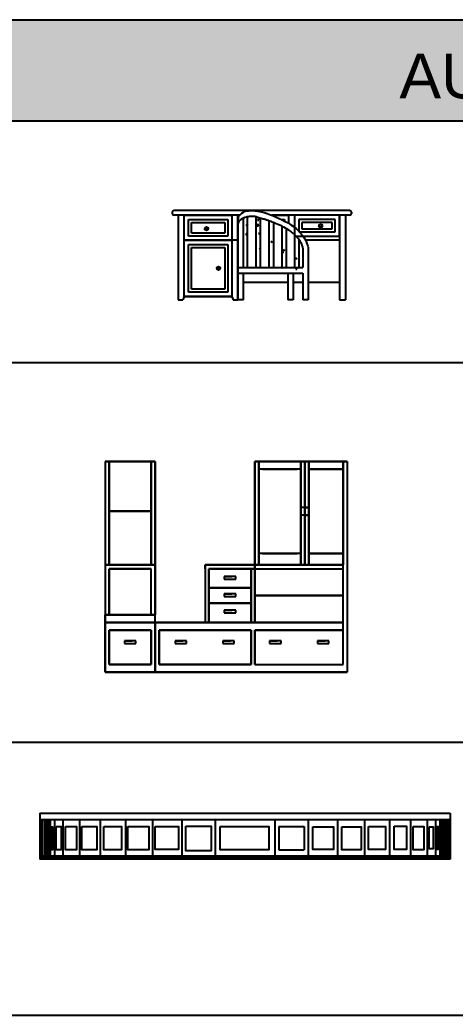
# Model space of a CAD drawing. Header units: millimetres. Extents: x 51491 to 87084, y 5379 to 33460.
# Drawn here: x 62051 to 67153, y 21779 to 33460 of the extents above; entities that cross this region are included whole.
import ezdxf

# ---------------------------------------------------------------- set-up
doc = ezdxf.new("R2010")
doc.units = ezdxf.units.MM
doc.layers.add('www.cad-blocks.net', color=7, linetype='Continuous')
doc.styles.get("Standard").update_dxf_attribs({"font": 'arial.ttf'})

# ---------------------------------------------------------------- blocks, each defined once
blk = doc.blocks.new('A$C61683A10')
for p, q in [((0, 2058), (0, 2030)), ((4158, 2100), (42, 2100)), ((1581, 1988), (42, 1988)), ((140, 1988), (140, 0)), ((280, 1988), (1400, 1988)), ((280, 1400), (280, 1988)), ((378, 1890), (1302, 1890)), ((378, 1498), (378, 1890)), ((1302, 1890), (1302, 1498)), ((1400, 1988), (1400, 84)), ((1400, 1988), (1400, 1400)), ((1400, 1918), (1400, 1498)), ((1540, 1988), (1540, 0)), ((1540, 1498), (1540, 1988)), ((1540, 1988), (1581, 1988)), ((1540, 1778), (1540, 1896)), ((1656, 1904), (1679, 1931)), ((1656, 1903), (1685, 1901)), ((1668, 759), (1668, 1920)), ((1685, 1901), (1679, 1931)), ((1758, 1959), (1758, 759)), ((1958, 1950), (1958, 759)), ((2002, 1873), (2025, 1901)), ((2002, 1873), (2031, 1871)), ((2031, 1871), (2025, 1901)), ((2065, 1926), (2065, 759)), ((2336, 1988), (2730, 1988)), ((4158, 1988), (2336, 1988)), ((2562, 1890), (2632, 1890)), ((2632, 1890), (2632, 1854)), ((2730, 1988), (2730, 1798)), ((2730, 1918), (2730, 1798)), ((3920, 1988), (2870, 1988)), ((2870, 1988), (2870, 1498)), ((2870, 1918), (2870, 1498)), ((3822, 1890), (2968, 1890)), ((2968, 1890), (2968, 1596)), ((3822, 1596), (3822, 1890)), ((3920, 1988), (3920, 0)), ((3920, 1498), (3920, 1988)), ((4060, 1988), (4060, 0)), ((4200, 2030), (4200, 2058)), ((4200, 2058), (4200, 2030)), ((280, 1498), (280, 1848)), ((448, 1820), (1232, 1820)), ((448, 1568), (448, 1820)), ((1232, 1820), (1232, 1568)), ((1400, 1848), (1400, 1498)), ((1540, 0), (1540, 1771)), ((1735, 1754), (1764, 1765)), ((1735, 1754), (1759, 1738)), ((1759, 1738), (1769, 1767)), ((1979, 1743), (2016, 1783)), ((1979, 1743), (2022, 1737)), ((2022, 1737), (2016, 1783)), ((2266, 1864), (2266, 759)), ((2374, 1824), (2374, 759)), ((2568, 1736), (2568, 759)), ((2675, 1676), (2675, 759)), ((3752, 1820), (3038, 1820)), ((3038, 1820), (3038, 1666)), ((3038, 1666), (3752, 1666)), ((3752, 1666), (3752, 1820)), ((280, 84), (280, 1498)), ((1302, 1498), (378, 1498)), ((1232, 1568), (448, 1568)), ((1400, 1498), (1400, 84)), ((1400, 1498), (1400, 84)), ((1723, 1540), (1746, 1568)), ((1723, 1540), (1752, 1538)), ((1752, 1538), (1746, 1568)), ((2024, 1559), (2057, 1572)), ((2024, 1559), (2048, 1543)), ((2048, 1543), (2058, 1572)), ((2864, 1536), (2864, 759)), ((2870, 1498), (3920, 1498)), ((2968, 1596), (3822, 1596)), ((2971, 1414), (2971, 759)), ((1540, 1400), (280, 1400)), ((280, 1400), (1400, 1400)), ((280, 84), (280, 1400)), ((1400, 1400), (280, 1400)), ((378, 1302), (1302, 1302)), ((378, 182), (378, 1302)), ((448, 1232), (1232, 1232)), ((448, 252), (448, 1232)), ((1232, 1232), (1232, 252)), ((1302, 1302), (1302, 182)), ((1400, 1400), (1400, 84)), ((2043, 1193), (2065, 1217)), ((2043, 1193), (2065, 1190)), ((2312, 1365), (2346, 1378)), ((2312, 1365), (2336, 1349)), ((2336, 1349), (2346, 1378)), ((2600, 1171), (2634, 1183)), ((2600, 1171), (2624, 1154)), ((2624, 1154), (2634, 1183)), ((3063, 1200), (3063, 759)), ((3920, 1400), (3128, 1400)), ((3191, 1200), (3191, 0)), ((2568, 1124), (2596, 1152)), ((2568, 1112), (2601, 1106)), ((2601, 1106), (2596, 1152)), ((2888, 976), (2922, 989)), ((2888, 976), (2913, 960)), ((2913, 960), (2922, 989)), ((1540, 759), (3063, 759)), ((2568, 775), (2573, 781)), ((2568, 751), (2578, 751)), ((2578, 750), (2573, 781)), ((2896, 723), (2919, 750)), ((2896, 723), (2925, 720)), ((2925, 720), (2919, 750)), ((1540, 632), (3063, 632)), ((1668, 0), (1668, 632)), ((2711, 632), (2711, 0)), ((2839, 632), (2839, 0)), ((3063, 632), (3063, 0)), ((1232, 252), (448, 252)), ((1668, 420), (2711, 420)), ((2839, 420), (3063, 420)), ((3191, 420), (3920, 420)), ((140, 0), (252, 0)), ((280, 84), (252, 0)), ((280, 84), (1400, 84)), ((1400, 84), (280, 84)), ((1400, 84), (280, 84)), ((1400, 84), (280, 84)), ((1302, 182), (378, 182)), ((1400, 84), (1428, 0)), ((1428, 0), (1540, 0)), ((3920, 0), (4060, 0)), ((1668, 0), (1540, 0)), ((2839, 0), (2711, 0)), ((3191, 0), (3063, 0))]:
    blk.add_line(p, q)
for centre, radius in [((805, 1673), 42), ((805, 1673), 28), ((3481, 1739), 42), ((3481, 1739), 28), ((1084, 742), 42), ((1084, 742), 28)]:
    blk.add_circle(centre, radius)
for centre, radius, start, end in [((42, 2058), 42, 90, 180), ((42, 2030), 42, 180, 270), ((1661, 1896), 121, 135.3593, 180), ((4158, 2058), 42, 0, 90), ((4158, 2030), 42, 270, 0), ((1661, 1771), 121, 126.7983, 180)]:
    blk.add_arc(centre, radius, start, end)
for points, knots in [([(1575, 1981), (1663, 2071), (1900, 2127), (2427, 1991), (3112, 1627), (3187, 1220), (3191, 1200)], [42.005865, 42.005865, 42.005865, 42.005865, 74.624909, 345.536465, 834.455293, 858.950355, 858.950355, 858.950355, 858.950355]), ([(1588, 1868), (1687, 1951), (1746, 1955), (1806, 1966), (1825, 1967), (1875, 1969), (1906, 1969), (1906, 1968), (1961, 1959), (1964, 1958), (1997, 1943), (2065, 1927), (2099, 1917), (2149, 1903), (2163, 1898), (2189, 1890), (2200, 1886), (2219, 1880), (2228, 1877), (2245, 1871), (2254, 1868), (2280, 1859), (2298, 1853), (2350, 1833), (2384, 1820), (2471, 1783), (2523, 1759), (2622, 1708), (2669, 1681), (2749, 1629), (2783, 1604), (2846, 1554), (2875, 1527), (2921, 1478), (2940, 1456), (2974, 1411), (2989, 1388), (3016, 1341), (3027, 1316), (3038, 1286), (3040, 1280), (3046, 1264), (3049, 1253), (3053, 1239), (3053, 1236), (3054, 1232), (3055, 1231), (3056, 1226), (3056, 1223), (3059, 1213), (3060, 1206), (3063, 1191), (3064, 1184), (3065, 1177)], [92.745252, 92.745252, 92.745252, 92.745252, 99.698857, 99.698857, 127.918131, 127.918131, 173.086501, 173.086501, 218.254871, 218.254871, 263.42324, 263.42324, 308.59161, 308.59161, 327.452334, 327.452334, 341.181606, 341.181606, 352.17883, 352.17883, 363.176053, 363.176053, 385.170501, 385.170501, 429.159396, 429.159396, 496.660627, 496.660627, 564.161859, 564.161859, 618.307109, 618.307109, 672.452358, 672.452358, 715.041873, 715.041873, 757.631388, 757.631388, 800.220903, 800.220903, 809.465585, 809.465585, 827.954951, 827.954951, 831.95401, 831.95401, 834.436062, 834.436062, 839.400167, 839.400167, 849.825812, 849.825812, 858.950355, 858.950355, 858.950355, 858.950355])]:
    blk.add_open_spline(points, degree=3, knots=knots)
blk = doc.blocks.new('A$C2CCD70A4')
at = {"linetype": 'Continuous'}
for p, q in [((0, 2475), (45, 2475)), ((45, 2475), (0, 2475)), ((0, 2475), (45, 2475)), ((45, 2475), (0, 2475)), ((0, 2475), (0, 1890)), ((0, 2475), (0, 1890)), ((0, 2475), (0, 1890)), ((0, 2475), (0, 1890)), ((540, 2475), (45, 2475)), ((45, 2475), (540, 2475)), ((45, 2475), (540, 2475)), ((540, 2475), (45, 2475)), ((45, 2475), (540, 2475)), ((540, 2475), (45, 2475)), ((45, 2475), (540, 2475)), ((540, 2475), (45, 2475)), ((45, 2475), (540, 2475)), ((540, 2475), (45, 2475)), ((540, 2475), (45, 2475)), ((45, 2475), (540, 2475)), ((45, 2475), (45, 1890)), ((45, 2475), (45, 1890)), ((45, 2475), (45, 1890)), ((45, 1890), (45, 2475)), ((45, 2475), (45, 1890)), ((45, 2475), (45, 1890)), ((45, 1890), (45, 2475)), ((45, 2475), (45, 1890)), ((540, 2475), (585, 2475)), ((585, 2475), (540, 2475)), ((540, 2475), (585, 2475)), ((585, 2475), (540, 2475)), ((540, 2475), (540, 1890)), ((540, 2475), (540, 1890)), ((540, 2475), (540, 1890)), ((540, 2475), (540, 1890)), ((540, 1890), (540, 2475)), ((540, 1890), (540, 2475)), ((540, 1890), (540, 2475)), ((540, 1890), (540, 2475)), ((585, 2475), (585, 1890)), ((585, 2475), (585, 1890)), ((585, 2475), (585, 1890)), ((585, 1890), (585, 2475)), ((1755, 2475), (2835, 2475)), ((2835, 2475), (1755, 2475)), ((1755, 2475), (2835, 2475)), ((2835, 2475), (1755, 2475)), ((1755, 2475), (2835, 2475)), ((1755, 2475), (2835, 2475)), ((2835, 2475), (1755, 2475)), ((2835, 2475), (1755, 2475)), ((1755, 2475), (2835, 2475)), ((2835, 2475), (1755, 2475)), ((2835, 2475), (1755, 2475)), ((1755, 2475), (2835, 2475)), ((1755, 2475), (1845, 2475)), ((1845, 2475), (1755, 2475)), ((1845, 2475), (1755, 2475)), ((1845, 2475), (1755, 2475)), ((1755, 2475), (1755, 1260)), ((1755, 1260), (1755, 2475)), ((1755, 2475), (1755, 1260)), ((1755, 1260), (1755, 2475)), ((1755, 2475), (1755, 1260)), ((1755, 2475), (1755, 1260)), ((1755, 2475), (1755, 1260)), ((1755, 1260), (1755, 2475)), ((1755, 2475), (1755, 1260)), ((1755, 2475), (1755, 1260)), ((1755, 1260), (1755, 2475)), ((1755, 1260), (1755, 2475)), ((1755, 2475), (1755, 1260)), ((1755, 1260), (1755, 2475)), ((1755, 2475), (1755, 1260)), ((1755, 2475), (1755, 1260)), ((1802, 1260), (1802, 2475)), ((1802, 1260), (1802, 2475)), ((1802, 2475), (1802, 1260)), ((1802, 2475), (1802, 1260)), ((1845, 2475), (2250, 2475)), ((1845, 2475), (2250, 2475)), ((1845, 2475), (2250, 2475)), ((2250, 2475), (1845, 2475)), ((2250, 2475), (2340, 2475)), ((2340, 2475), (2250, 2475)), ((2340, 2475), (2250, 2475)), ((2340, 2475), (2250, 2475)), ((2293, 2475), (2293, 1260)), ((2293, 2475), (2293, 1260)), ((2293, 1260), (2293, 2475)), ((2293, 2475), (2293, 1260)), ((2385, 2475), (2340, 2475)), ((2340, 2475), (2385, 2475)), ((2340, 2475), (2385, 2475)), ((2340, 2475), (2385, 2475)), ((2340, 2475), (2340, 1260)), ((2340, 2475), (2340, 1260)), ((2340, 1260), (2340, 2475)), ((2340, 1260), (2340, 2475)), ((2340, 2475), (2340, 1260)), ((2340, 2475), (2340, 1260)), ((2340, 1260), (2340, 2475)), ((2340, 1260), (2340, 2475)), ((2790, 2475), (2385, 2475)), ((2790, 2475), (2385, 2475)), ((2790, 2475), (2385, 2475)), ((2385, 2475), (2790, 2475)), ((2385, 2385), (2385, 2475)), ((2385, 2385), (2385, 2475)), ((2385, 2475), (2385, 2385)), ((2385, 2475), (2385, 2385)), ((2385, 2475), (2385, 1260)), ((2385, 1260), (2385, 2475)), ((2385, 2475), (2385, 1260)), ((2385, 2475), (2385, 1260)), ((2835, 2475), (2790, 2475)), ((2790, 2475), (2835, 2475)), ((2835, 2475), (2790, 2475)), ((2790, 2475), (2835, 2475)), ((2790, 2385), (2790, 2475)), ((2790, 2385), (2790, 2475)), ((2790, 2385), (2790, 2475)), ((2790, 2385), (2790, 2475)), ((2790, 2475), (2790, 1260)), ((2790, 2475), (2790, 1260)), ((2790, 1260), (2790, 2475)), ((2790, 90), (2790, 2475)), ((2835, 2475), (2835, 0)), ((2293, 2385), (1802, 2385)), ((2250, 2385), (1845, 2385)), ((1845, 2385), (2250, 2385)), ((2250, 2385), (1845, 2385)), ((2385, 2385), (2790, 2385)), ((2790, 2385), (2385, 2385)), ((2385, 2385), (2790, 2385)), ((2385, 2385), (2790, 2385)), ((1755, 2115), (1755, 2025)), ((1755, 2025), (1755, 2115)), ((1755, 2115), (1755, 2025)), ((1755, 2115), (1755, 2025)), ((0, 1890), (0, 1260)), ((0, 1890), (0, 1260)), ((0, 1890), (0, 1260)), ((0, 1890), (0, 1260)), ((45, 1890), (540, 1890)), ((45, 1890), (540, 1890)), ((540, 1890), (45, 1890)), ((45, 1890), (540, 1890)), ((540, 1890), (45, 1890)), ((45, 1890), (540, 1890)), ((45, 1890), (540, 1890)), ((540, 1890), (45, 1890)), ((45, 1890), (540, 1890)), ((540, 1890), (45, 1890)), ((45, 1890), (540, 1890)), ((540, 1890), (45, 1890)), ((45, 1890), (540, 1890)), ((540, 1890), (45, 1890)), ((540, 1890), (45, 1890)), ((45, 1890), (540, 1890)), ((45, 1890), (45, 1260)), ((45, 1890), (45, 1260)), ((45, 1890), (45, 1260)), ((45, 1260), (45, 1890)), ((45, 1890), (45, 1260)), ((45, 1890), (45, 1260)), ((45, 1260), (45, 1890)), ((45, 1890), (45, 1260)), ((540, 1890), (540, 1260)), ((540, 1890), (540, 1260)), ((540, 1890), (540, 1260)), ((540, 1890), (540, 1260)), ((540, 1260), (540, 1890)), ((540, 1260), (540, 1890)), ((540, 1260), (540, 1890)), ((540, 1260), (540, 1890)), ((585, 1890), (585, 1260)), ((585, 1890), (585, 1260)), ((585, 1890), (585, 1260)), ((585, 1260), (585, 1890)), ((2385, 1935), (2293, 1935)), ((2340, 1935), (2385, 1935)), ((2340, 1935), (2385, 1935)), ((2385, 1935), (2340, 1935)), ((2340, 1935), (2385, 1935)), ((2385, 1935), (2340, 1935)), ((2385, 1935), (2340, 1935)), ((2340, 1935), (2385, 1935)), ((2340, 1845), (2340, 1935)), ((2340, 1935), (2385, 1935)), ((2340, 1935), (2385, 1935)), ((2340, 1935), (2385, 1935)), ((2385, 1935), (2340, 1935)), ((2385, 1935), (2340, 1935)), ((2385, 1935), (2340, 1935)), ((2340, 1935), (2340, 1845)), ((2340, 1935), (2385, 1935)), ((2340, 1845), (2340, 1935)), ((2340, 1935), (2340, 1845)), ((2340, 1935), (2385, 1935)), ((2340, 1935), (2385, 1935)), ((2385, 1935), (2340, 1935)), ((2385, 1935), (2385, 1845)), ((2385, 1935), (2385, 1845)), ((2385, 1845), (2385, 1935)), ((2385, 1845), (2385, 1935)), ((2385, 1845), (2293, 1845)), ((2385, 1845), (2340, 1845)), ((2385, 1845), (2340, 1845)), ((2340, 1845), (2385, 1845)), ((2385, 1845), (2340, 1845)), ((2340, 1845), (2385, 1845)), ((2340, 1845), (2385, 1845)), ((2385, 1845), (2340, 1845)), ((2385, 1845), (2340, 1845)), ((2340, 1845), (2385, 1845)), ((2385, 1845), (2340, 1845)), ((2340, 1845), (2385, 1845)), ((2385, 1845), (2340, 1845)), ((2340, 1845), (2385, 1845)), ((2385, 1845), (2340, 1845)), ((2385, 1845), (2340, 1845)), ((2340, 1845), (2385, 1845)), ((2385, 1845), (2340, 1845)), ((2293, 1395), (1802, 1395)), ((1845, 1395), (2250, 1395)), ((1845, 1395), (2250, 1395)), ((1845, 1395), (2250, 1395)), ((2790, 1395), (2385, 1395)), ((2790, 1395), (2385, 1395)), ((2790, 1395), (2385, 1395)), ((2385, 1395), (2790, 1395)), ((2385, 1260), (2385, 1395)), ((2385, 1260), (2385, 1395)), ((2385, 1395), (2385, 1260)), ((2385, 1395), (2385, 1260)), ((2790, 1260), (2790, 1395)), ((2790, 1260), (2790, 1395)), ((2790, 1260), (2790, 1395)), ((2790, 1260), (2790, 1395)), ((0, 1260), (0, 675)), ((0, 1260), (0, 675)), ((0, 1260), (0, 675)), ((0, 1260), (0, 675)), ((0, 1260), (45, 1260)), ((45, 1260), (0, 1260)), ((0, 1260), (45, 1260)), ((45, 1260), (0, 1260)), ((45, 1260), (0, 1260)), ((0, 1260), (45, 1260)), ((0, 1260), (45, 1260)), ((45, 1260), (0, 1260)), ((45, 1260), (540, 1260)), ((540, 1260), (45, 1260)), ((45, 1260), (540, 1260)), ((540, 1260), (45, 1260)), ((45, 1260), (540, 1260)), ((45, 1260), (540, 1260)), ((540, 1260), (45, 1260)), ((45, 1260), (540, 1260)), ((45, 1215), (45, 675)), ((45, 1215), (45, 675)), ((45, 675), (45, 1215)), ((45, 1215), (45, 675)), ((540, 1215), (45, 1215)), ((45, 1215), (540, 1215)), ((45, 1215), (540, 1215)), ((540, 1215), (45, 1215)), ((45, 1215), (540, 1215)), ((540, 1215), (45, 1215)), ((540, 1215), (45, 1215)), ((45, 1215), (540, 1215)), ((540, 1260), (585, 1260)), ((585, 1260), (540, 1260)), ((540, 1260), (585, 1260)), ((585, 1260), (540, 1260)), ((585, 1260), (540, 1260)), ((540, 1260), (585, 1260)), ((540, 1260), (585, 1260)), ((585, 1260), (540, 1260)), ((540, 675), (540, 1215)), ((540, 675), (540, 1215)), ((540, 675), (540, 1215)), ((540, 675), (540, 1215)), ((585, 1260), (585, 675)), ((585, 1260), (585, 675)), ((585, 1260), (585, 675)), ((585, 675), (585, 1260)), ((1170, 1260), (1170, 1215)), ((1170, 1260), (1170, 1215)), ((1170, 1215), (1170, 1260)), ((1170, 1260), (1170, 1215)), ((1170, 1260), (1755, 1260)), ((1755, 1260), (1170, 1260)), ((1755, 1260), (1170, 1260)), ((1170, 1260), (1755, 1260)), ((1170, 1215), (1170, 585)), ((1170, 1215), (1170, 585)), ((1170, 1215), (1170, 585)), ((1170, 1215), (1170, 585)), ((1215, 1215), (1215, 990)), ((1215, 1215), (1215, 990)), ((1215, 1215), (1215, 990)), ((1215, 1215), (1215, 990)), ((1215, 1215), (1215, 585)), ((1215, 1215), (1215, 585)), ((1215, 585), (1215, 1215)), ((1215, 1215), (1215, 585)), ((1215, 1215), (1215, 585)), ((1215, 1215), (1215, 585)), ((1215, 1215), (1215, 585)), ((1215, 585), (1215, 1215)), ((1215, 1215), (1710, 1215)), ((1710, 1215), (1215, 1215)), ((1710, 1215), (1215, 1215)), ((1215, 1215), (1710, 1215)), ((1215, 1215), (1710, 1215)), ((1710, 1215), (1215, 1215)), ((1215, 1215), (1710, 1215)), ((1710, 1215), (1215, 1215)), ((1710, 1215), (1710, 990)), ((1710, 1215), (1710, 990)), ((1710, 1215), (1710, 990)), ((1710, 990), (1710, 1215)), ((1710, 1215), (1755, 1215)), ((1755, 1215), (1710, 1215)), ((1710, 1215), (1755, 1215)), ((1755, 1215), (1710, 1215)), ((1710, 585), (1710, 1215)), ((1710, 585), (1710, 1215)), ((1710, 585), (1710, 1215)), ((1710, 585), (1710, 1215)), ((1710, 1215), (1710, 585)), ((1710, 1215), (1710, 585)), ((1710, 1215), (1710, 585)), ((1710, 1215), (1710, 585)), ((1755, 1260), (2790, 1260)), ((1755, 1215), (1755, 1260)), ((1755, 1215), (1755, 1260)), ((1755, 1215), (1755, 1260)), ((1755, 1215), (1755, 1260)), ((1755, 1260), (1755, 1215)), ((1755, 1260), (1755, 1215)), ((1755, 1215), (1755, 1260)), ((1755, 1260), (1755, 1215)), ((1845, 1260), (1755, 1260)), ((1755, 1260), (1845, 1260)), ((1755, 1260), (1845, 1260)), ((1755, 1260), (1845, 1260)), ((1755, 1260), (1755, 585)), ((1755, 585), (1755, 1260)), ((1755, 1260), (1755, 585)), ((1755, 585), (1755, 1260)), ((1755, 1260), (1755, 585)), ((1755, 1260), (1755, 585)), ((1755, 1260), (1755, 585)), ((1755, 585), (1755, 1260)), ((1755, 1215), (2790, 1215)), ((1755, 1215), (1755, 585)), ((1755, 1215), (1755, 585)), ((1755, 1215), (1755, 585)), ((1755, 585), (1755, 1215)), ((1755, 1215), (1755, 585)), ((1755, 1215), (1755, 585)), ((1755, 585), (1755, 1215)), ((1755, 585), (1755, 1215)), ((2250, 1260), (1845, 1260)), ((1845, 1260), (2250, 1260)), ((2250, 1260), (1845, 1260)), ((1845, 1260), (2250, 1260)), ((2340, 1260), (2250, 1260)), ((2250, 1260), (2340, 1260)), ((2250, 1260), (2340, 1260)), ((2250, 1260), (2340, 1260)), ((2340, 1260), (2385, 1260)), ((2385, 1260), (2340, 1260)), ((2385, 1260), (2340, 1260)), ((2385, 1260), (2340, 1260)), ((2385, 1260), (2790, 1260)), ((2790, 1260), (2385, 1260)), ((2385, 1260), (2790, 1260)), ((2790, 1260), (2385, 1260)), ((1485, 1125), (1395, 1125)), ((1485, 1125), (1395, 1125)), ((1395, 1125), (1485, 1125)), ((1395, 1125), (1485, 1125)), ((1395, 1125), (1440, 1125)), ((1440, 1125), (1395, 1125)), ((1395, 1125), (1440, 1125)), ((1440, 1125), (1395, 1125)), ((1395, 1125), (1395, 1094)), ((1395, 1094), (1530, 1094)), ((1440, 1125), (1485, 1125)), ((1485, 1125), (1440, 1125)), ((1485, 1125), (1440, 1125)), ((1530, 1125), (1440, 1125)), ((1530, 1094), (1530, 1125)), ((1215, 990), (1215, 810)), ((1215, 990), (1215, 810)), ((1215, 990), (1215, 810)), ((1215, 990), (1215, 810)), ((1710, 990), (1215, 990)), ((1215, 990), (1710, 990)), ((1215, 990), (1710, 990)), ((1710, 990), (1215, 990)), ((1215, 990), (1710, 990)), ((1710, 990), (1215, 990)), ((1215, 990), (1710, 990)), ((1710, 990), (1215, 990)), ((1710, 990), (1710, 810)), ((1710, 990), (1710, 810)), ((1710, 990), (1710, 810)), ((1710, 810), (1710, 990)), ((1395, 920), (1395, 889)), ((1440, 920), (1395, 920)), ((1395, 920), (1440, 920)), ((1440, 920), (1395, 920)), ((1395, 920), (1440, 920)), ((1395, 920), (1485, 920)), ((1395, 920), (1485, 920)), ((1485, 920), (1395, 920)), ((1485, 920), (1395, 920)), ((1395, 889), (1530, 889)), ((1530, 920), (1440, 920)), ((1485, 920), (1440, 920)), ((1485, 920), (1440, 920)), ((1440, 920), (1485, 920)), ((1530, 889), (1530, 920)), ((2790, 900), (1755, 900)), ((1755, 900), (2790, 900)), ((1215, 810), (1215, 585)), ((1215, 810), (1215, 585)), ((1215, 810), (1215, 585)), ((1215, 810), (1215, 585)), ((1215, 810), (1710, 810)), ((1710, 810), (1215, 810)), ((1215, 810), (1710, 810)), ((1710, 810), (1215, 810)), ((1710, 810), (1215, 810)), ((1215, 810), (1710, 810)), ((1215, 810), (1710, 810)), ((1710, 810), (1215, 810)), ((1485, 731), (1395, 731)), ((1485, 731), (1395, 731)), ((1395, 731), (1485, 731)), ((1395, 731), (1485, 731)), ((1395, 731), (1440, 731)), ((1440, 731), (1395, 731)), ((1395, 731), (1440, 731)), ((1440, 731), (1395, 731)), ((1395, 731), (1395, 700)), ((1440, 731), (1485, 731)), ((1485, 731), (1440, 731)), ((1485, 731), (1440, 731)), ((1530, 731), (1440, 731)), ((1530, 700), (1530, 731)), ((1710, 810), (1710, 585)), ((1710, 810), (1710, 585)), ((1710, 810), (1710, 585)), ((1710, 585), (1710, 810)), ((0, 675), (0, 585)), ((0, 675), (0, 585)), ((0, 585), (0, 675)), ((0, 675), (0, 585)), ((0, 675), (585, 675)), ((585, 675), (0, 675)), ((585, 675), (0, 675)), ((0, 675), (585, 675)), ((45, 675), (0, 675)), ((0, 675), (45, 675)), ((0, 675), (45, 675)), ((45, 675), (0, 675)), ((0, 585), (585, 585)), ((0, 585), (585, 585)), ((585, 585), (0, 585)), ((0, 585), (585, 585)), ((45, 585), (0, 585)), ((0, 585), (45, 585)), ((0, 585), (45, 585)), ((0, 585), (45, 585)), ((0, 585), (0, 0)), ((0, 0), (0, 585)), ((0, 585), (0, 0)), ((0, 0), (0, 585)), ((45, 675), (540, 675)), ((45, 675), (540, 675)), ((540, 675), (45, 675)), ((45, 675), (540, 675)), ((45, 585), (540, 585)), ((540, 585), (45, 585)), ((45, 585), (540, 585)), ((45, 585), (540, 585)), ((540, 585), (45, 585)), ((45, 585), (540, 585)), ((45, 585), (540, 585)), ((45, 585), (540, 585)), ((585, 675), (540, 675)), ((540, 675), (585, 675)), ((540, 675), (585, 675)), ((585, 675), (540, 675)), ((585, 585), (540, 585)), ((540, 585), (585, 585)), ((540, 585), (585, 585)), ((540, 585), (585, 585)), ((585, 585), (585, 675)), ((585, 585), (585, 675)), ((585, 585), (585, 675)), ((585, 585), (585, 675)), ((630, 585), (585, 585)), ((585, 585), (630, 585)), ((585, 585), (630, 585)), ((585, 585), (630, 585)), ((585, 585), (585, 0)), ((585, 0), (585, 585)), ((585, 0), (585, 585)), ((585, 585), (585, 0)), ((585, 585), (585, 0)), ((585, 0), (585, 585)), ((585, 585), (585, 0)), ((585, 0), (585, 585)), ((630, 585), (1710, 585)), ((1710, 585), (630, 585)), ((630, 585), (1710, 585)), ((630, 585), (1710, 585)), ((1215, 585), (1170, 585)), ((1170, 585), (1215, 585)), ((1170, 585), (1215, 585)), ((1215, 585), (1170, 585)), ((1215, 585), (1710, 585)), ((1215, 585), (1710, 585)), ((1710, 585), (1215, 585)), ((1215, 585), (1710, 585)), ((1710, 585), (1215, 585)), ((1215, 585), (1710, 585)), ((1215, 585), (1710, 585)), ((1710, 585), (1215, 585)), ((1395, 700), (1530, 700)), ((1755, 585), (1710, 585)), ((1710, 585), (1755, 585)), ((1710, 585), (1755, 585)), ((1755, 585), (1710, 585)), ((1755, 585), (1710, 585)), ((1710, 585), (1755, 585)), ((1710, 585), (1755, 585)), ((1710, 585), (1755, 585)), ((1755, 585), (2790, 585)), ((2790, 585), (1755, 585)), ((45, 495), (540, 495)), ((540, 495), (45, 495)), ((45, 495), (540, 495)), ((45, 495), (540, 495)), ((540, 495), (45, 495)), ((45, 495), (540, 495)), ((45, 495), (540, 495)), ((45, 495), (540, 495)), ((45, 495), (45, 90)), ((45, 90), (45, 495)), ((45, 495), (45, 90)), ((45, 90), (45, 495)), ((540, 495), (540, 90)), ((540, 90), (540, 495)), ((540, 90), (540, 495)), ((540, 495), (540, 90)), ((1710, 495), (630, 495)), ((1710, 495), (630, 495)), ((1710, 495), (630, 495)), ((630, 495), (1710, 495)), ((1710, 495), (630, 495)), ((1710, 495), (630, 495)), ((1710, 495), (630, 495)), ((630, 495), (1710, 495)), ((630, 495), (1710, 495)), ((1710, 495), (630, 495)), ((630, 495), (1710, 495)), ((630, 495), (1710, 495)), ((630, 495), (630, 90)), ((630, 90), (630, 495)), ((630, 495), (630, 90)), ((630, 90), (630, 495)), ((630, 495), (630, 90)), ((630, 90), (630, 495)), ((630, 495), (630, 90)), ((630, 90), (630, 495)), ((1710, 495), (1710, 90)), ((1710, 90), (1710, 495)), ((1710, 90), (1710, 495)), ((1710, 495), (1710, 90)), ((1710, 495), (1710, 90)), ((1710, 90), (1710, 495)), ((1710, 90), (1710, 495)), ((1710, 495), (1710, 90)), ((2790, 495), (1755, 495)), ((1755, 495), (2790, 495)), ((1755, 495), (1755, 90)), ((1755, 90), (1755, 495)), ((1755, 90), (1755, 495)), ((1755, 495), (1755, 90)), ((1755, 495), (1755, 90)), ((1755, 90), (1755, 495)), ((1755, 90), (1755, 495)), ((1755, 495), (1755, 90)), ((224, 370), (224, 339)), ((269, 370), (224, 370)), ((224, 370), (269, 370)), ((269, 370), (224, 370)), ((224, 370), (269, 370)), ((224, 370), (314, 370)), ((224, 370), (314, 370)), ((314, 370), (224, 370)), ((314, 370), (224, 370)), ((359, 370), (269, 370)), ((314, 370), (269, 370)), ((314, 370), (269, 370)), ((269, 370), (314, 370)), ((359, 339), (359, 370)), ((908, 370), (818, 370)), ((908, 370), (818, 370)), ((818, 370), (908, 370)), ((818, 370), (908, 370)), ((818, 370), (863, 370)), ((863, 370), (818, 370)), ((818, 370), (863, 370)), ((863, 370), (818, 370)), ((818, 370), (818, 339)), ((863, 370), (908, 370)), ((908, 370), (863, 370)), ((908, 370), (863, 370)), ((952, 370), (863, 370)), ((952, 339), (952, 370)), ((1379, 370), (1379, 339)), ((1424, 370), (1379, 370)), ((1379, 370), (1424, 370)), ((1424, 370), (1379, 370)), ((1379, 370), (1424, 370)), ((1379, 370), (1469, 370)), ((1379, 370), (1469, 370)), ((1469, 370), (1379, 370)), ((1469, 370), (1379, 370)), ((1513, 370), (1424, 370)), ((1469, 370), (1424, 370)), ((1469, 370), (1424, 370)), ((1424, 370), (1469, 370)), ((1513, 339), (1513, 370)), ((1926, 370), (1926, 339)), ((1971, 370), (1926, 370)), ((1926, 370), (1971, 370)), ((1971, 370), (1926, 370)), ((1926, 370), (1971, 370)), ((1926, 370), (2016, 370)), ((1926, 370), (2016, 370)), ((2016, 370), (1926, 370)), ((2016, 370), (1926, 370)), ((2016, 370), (1971, 370)), ((2016, 370), (1971, 370)), ((1971, 370), (2016, 370)), ((2061, 370), (1971, 370)), ((2061, 339), (2061, 370)), ((2578, 370), (2488, 370)), ((2578, 370), (2488, 370)), ((2488, 370), (2578, 370)), ((2488, 370), (2578, 370)), ((2488, 370), (2533, 370)), ((2533, 370), (2488, 370)), ((2488, 370), (2533, 370)), ((2533, 370), (2488, 370)), ((2488, 370), (2488, 339)), ((2533, 370), (2578, 370)), ((2578, 370), (2533, 370)), ((2578, 370), (2533, 370)), ((2622, 370), (2533, 370)), ((2622, 339), (2622, 370)), ((224, 339), (359, 339)), ((818, 339), (952, 339)), ((1379, 339), (1513, 339)), ((1926, 339), (2061, 339)), ((2488, 339), (2622, 339)), ((45, 90), (540, 90)), ((540, 90), (45, 90)), ((45, 90), (540, 90)), ((45, 90), (540, 90)), ((540, 90), (45, 90)), ((45, 90), (540, 90)), ((540, 90), (45, 90)), ((45, 90), (540, 90)), ((630, 90), (1710, 90)), ((1710, 90), (630, 90)), ((630, 90), (1710, 90)), ((630, 90), (1710, 90)), ((1710, 90), (630, 90)), ((630, 90), (1710, 90)), ((1710, 90), (630, 90)), ((630, 90), (1710, 90)), ((1710, 90), (630, 90)), ((630, 90), (1710, 90)), ((1710, 90), (630, 90)), ((630, 90), (1710, 90)), ((1755, 90), (2790, 90)), ((45, 0), (0, 0)), ((0, 0), (45, 0)), ((45, 0), (0, 0)), ((0, 0), (45, 0)), ((45, 0), (540, 0)), ((540, 0), (45, 0)), ((45, 0), (540, 0)), ((45, 0), (540, 0)), ((585, 0), (540, 0)), ((540, 0), (585, 0)), ((585, 0), (540, 0)), ((540, 0), (585, 0)), ((630, 0), (585, 0)), ((585, 0), (630, 0)), ((630, 0), (585, 0)), ((585, 0), (630, 0)), ((630, 0), (1710, 0)), ((1710, 0), (630, 0)), ((630, 0), (1710, 0)), ((630, 0), (1710, 0)), ((1755, 0), (1710, 0)), ((1710, 0), (1755, 0)), ((1755, 0), (1710, 0)), ((1710, 0), (1755, 0)), ((1755, 0), (2835, 0)), ((2835, 0), (1755, 0)), ((1755, 0), (2835, 0)), ((2835, 0), (1755, 0))]:
    blk.add_line(p, q, dxfattribs=at)
blk = doc.blocks.new('A$C77093E5D')
for p, q in [((0, 541), (4813, 541)), ((0, 541), (0, 0)), ((0, 468), (4813, 468)), ((15, 468), (15, 42)), ((29, 468), (29, 42)), ((54, 468), (54, 42)), ((69, 468), (69, 42)), ((83, 468), (83, 42)), ((98, 468), (98, 42)), ((122, 468), (122, 42)), ((171, 468), (171, 42)), ((269, 468), (269, 42)), ((465, 468), (465, 42)), ((710, 468), (710, 42)), ((1004, 468), (1004, 42)), ((1323, 468), (1323, 42)), ((1666, 468), (1666, 42)), ((2058, 468), (2058, 42)), ((2755, 468), (2755, 42)), ((3147, 468), (3147, 42)), ((3490, 468), (3490, 42)), ((3808, 468), (3808, 42)), ((4102, 468), (4102, 42)), ((4347, 468), (4347, 42)), ((4543, 468), (4543, 42)), ((4641, 468), (4641, 42)), ((4690, 468), (4690, 42)), ((4715, 468), (4715, 42)), ((4730, 468), (4730, 42)), ((4744, 468), (4744, 42)), ((4759, 468), (4759, 42)), ((4774, 468), (4774, 42)), ((4788, 468), (4788, 42)), ((4813, 541), (4813, 0)), ((2009, 387), (2009, 111)), ((2804, 387), (3098, 387)), ((2804, 387), (2804, 111)), ((3098, 387), (3098, 111)), ((0, 42), (4813, 42)), ((0, 22), (4813, 22)), ((2804, 111), (3098, 111)), ((4813, 0), (0, 0))]:
    blk.add_line(p, q)
for points in [[(133, 383), (150, 383), (150, 111), (133, 111)], [(191, 386), (249, 386), (249, 111), (191, 111)], [(301, 386), (432, 386), (432, 111), (301, 111)], [(493, 386), (670, 386), (670, 111), (493, 111)], [(752, 386), (958, 386), (958, 111), (752, 111)], [(1034, 386), (1278, 386), (1278, 111), (1034, 111)], [(1354, 387), (1628, 387), (1628, 114), (1354, 114)], [(1713, 388), (2011, 388), (2011, 100), (1713, 100)], [(2115, 387), (2687, 387), (2687, 111), (2115, 111)], [(3203, 382), (3445, 382), (3445, 116), (3203, 116)], [(3543, 382), (3769, 382), (3769, 113), (3543, 113)], [(3853, 385), (4052, 385), (4052, 116), (3853, 116)], [(4153, 389), (4301, 389), (4301, 116), (4153, 116)], [(4376, 385), (4504, 385), (4504, 113), (4376, 113)], [(4564, 382), (4611, 382), (4611, 123), (4564, 123)], [(4652, 385), (4672, 385), (4672, 116), (4652, 116)]]:
    blk.add_lwpolyline(points, close=True)
blk = doc.blocks.new('FORMAT')
at = {"layer": 'www.cad-blocks.net', "true_color": 0x546d8e}
h = blk.add_hatch(color=155, dxfattribs=at)
h.set_gradient(color1=(68, 68, 68), color2=(84, 109, 142), tint=1)
h.paths.add_polyline_path([(87084, 33460), (54629, 33460), (54629, 32276), (87084, 32276)])
at = {"layer": 'www.cad-blocks.net', "color": 155, "true_color": 0x546d8e}
for p, q in [((54629, 33460), (87084, 33460)), ((54629, 32276), (87084, 32276)), ((54629, 32276), (87084, 32276)), ((54446, 29439), (87084, 29439)), ((54629, 24981), (87084, 24981)), ((54629, 21779), (79884, 21779))]:
    blk.add_line(p, q, dxfattribs=at)
at = {"layer": 'www.cad-blocks.net', "insert": (66500, 33064), "char_height": 525, "attachment_point": 1}
blk.add_mtext_dynamic_manual_height_columns('{\\C255;\\c16777215;AUXILIARY FURNITURE}', width=18450.31, gutter_width=12.5, heights=[0], dxfattribs=at)

msp = doc.modelspace()

# ---------------------------------------------------------------- block references
at = {"xscale": 0.5, "yscale": 0.5, "zscale": 0.5}
msp.add_blockref('A$C61683A10', (63837, 30173), dxfattribs=at)
for name, p in [('A$C2CCD70A4', (63052, 25802)), ('A$C77093E5D', (62284, 23607))]:
    msp.add_blockref(name, p)
at = {"layer": 'www.cad-blocks.net'}
msp.add_blockref('FORMAT', (0, 0), dxfattribs=at)

doc.saveas('drawing.dxf')
